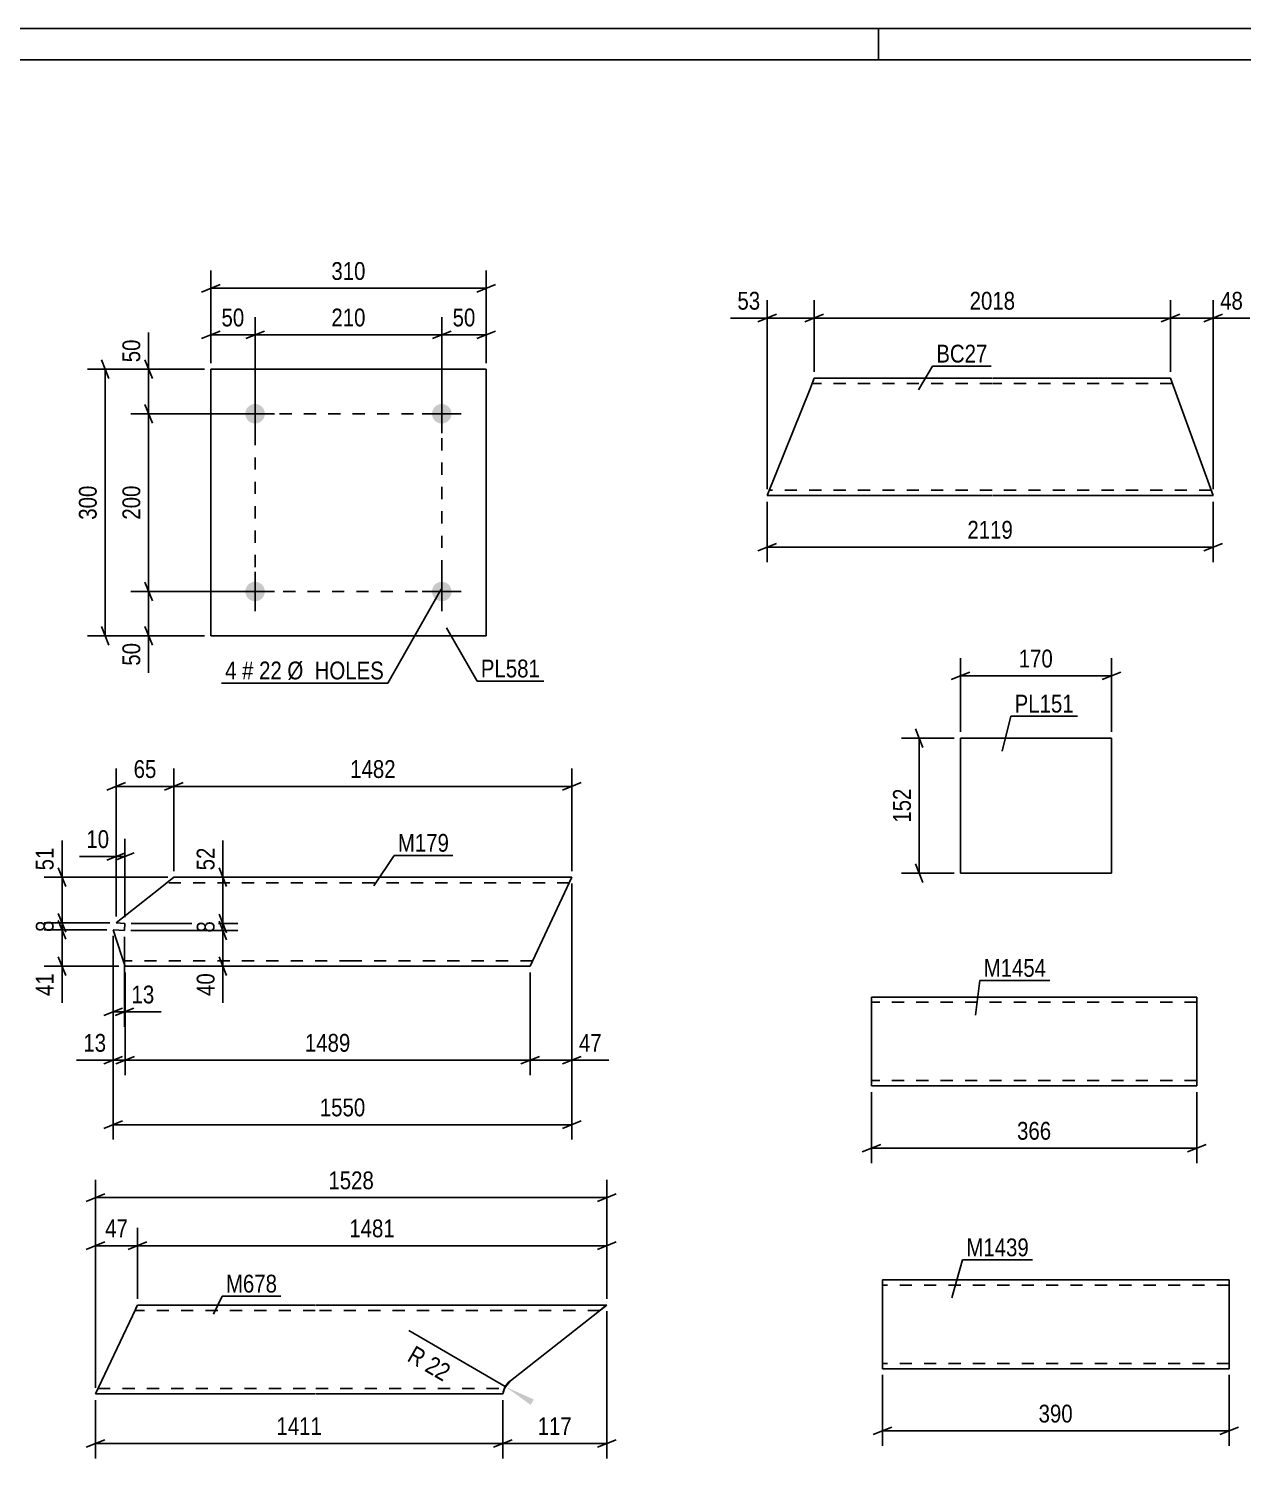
# Model space of a CAD drawing. Header units: millimetres. Extents: x 0 to 594, y 0 to 420.
# Drawn here: x 247.4 to 442.5, y 190.2 to 420 of the extents above; entities that cross this region are included whole.
import ezdxf

# ---------------------------------------------------------------- set-up
doc = ezdxf.new("R2010")
doc.units = ezdxf.units.MM
doc.linetypes.add('DXK_LINE_DOT2', pattern=[3.9198, 1.9599, -1.9599])
doc.styles.add('Arial Narrow', font='ARIALN.TTF', dxfattribs={"height": 0.2})

# ---------------------------------------------------------------- blocks, each defined once
blk = doc.blocks.new('Unknown-761560111-3298')
at = {"color": 5, "linetype": 'Continuous'}
for p, q in [((594, 420), (0, 420)), ((384, 415), (384, 420)), ((589, 415), (5, 415))]:
    blk.add_line(p, q, dxfattribs=at)
blk = doc.blocks.new('Part-761560111-7266 - 7265')
at = {"color": 2, "linetype": 'Continuous'}
for p, q in [((264.1, 213.14), (264.91, 214.86)), ((264.91, 214.86), (293.48, 214.86)), ((293.58, 214.86), (340.31, 214.86)), ((340.31, 214.86), (338.13, 213.14)), ((264.1, 213.14), (258.18, 200.57)), ((338.13, 213.14), (324.85, 202.69)), ((324.85, 202.69), (323.98, 201.68)), ((293.48, 200.57), (258.18, 200.57)), ((323.62, 200.57), (293.58, 200.57)), ((323.96, 201.63), (323.62, 200.57)), ((323.98, 201.68), (323.96, 201.63))]:
    blk.add_line(p, q, dxfattribs=at)
at = {"color": 7, "linetype": 'DXK_LINE_DOT2'}
for p, q in [((293.48, 214), (264.51, 214)), ((264.91, 214.86), (264.67, 214.35)), ((339.22, 214), (293.58, 214)), ((340.14, 214.73), (338.13, 213.14)), ((258.58, 201.43), (293.48, 201.43)), ((293.58, 201.43), (323.9, 201.43)), ((323.9, 201.43), (323.92, 201.49)), ((323.92, 201.49), (323.9, 201.43)), ((323.98, 201.68), (323.92, 201.49)), ((323.98, 201.68), (323.96, 201.63)), ((324.22, 201.96), (323.98, 201.68)), ((323.98, 201.68), (323.98, 201.68))]:
    blk.add_line(p, q, dxfattribs=at)
blk = doc.blocks.new('Part-761560111-6589 - 6588')
at = {"color": 2, "linetype": 'Continuous'}
for p, q in [((421.41, 305.98), (397.15, 305.98)), ((397.15, 305.98), (397.15, 284.27)), ((421.41, 284.27), (421.41, 305.98)), ((397.15, 284.27), (421.41, 284.27))]:
    blk.add_line(p, q, dxfattribs=at)
blk = doc.blocks.new('Part-761560111-7258 - 7257')
at = {"color": 2, "linetype": 'Continuous'}
for p, q in [((270.76, 283.6), (268.58, 281.88)), ((270.76, 283.6), (299.33, 283.6)), ((299.43, 283.6), (334.73, 283.6)), ((334.73, 283.6), (328, 269.31)), ((268.58, 281.88), (261.47, 276.3)), ((262.9, 276.2), (261.47, 276.3)), ((262.83, 275.06), (262.9, 276.2)), ((260.99, 275.18), (262.83, 275.06)), ((262.36, 271.03), (260.99, 275.18)), ((262.88, 269.44), (262.36, 271.03)), ((262.92, 269.31), (262.88, 269.44)), ((299.33, 269.31), (262.92, 269.31)), ((328, 269.31), (299.43, 269.31))]:
    blk.add_line(p, q, dxfattribs=at)
at = {"color": 7, "linetype": 'DXK_LINE_DOT2'}
for p, q in [((270.76, 283.6), (269.41, 282.54)), ((299.33, 282.74), (269.67, 282.74)), ((334.33, 282.74), (299.43, 282.74)), ((262.36, 271.03), (262.76, 269.82)), ((299.33, 270.17), (262.64, 270.17)), ((328.4, 270.17), (299.43, 270.17))]:
    blk.add_line(p, q, dxfattribs=at)
blk = doc.blocks.new('Part-761560111-6596 - 6595')
at = {"color": 2, "linetype": 'Continuous'}
for p, q in [((382.85, 264.36), (382.85, 262.65)), ((435.14, 264.36), (382.85, 264.36)), ((435.14, 264.36), (435.14, 264.23)), ((382.85, 251.14), (382.85, 262.65)), ((435.14, 264.23), (435.14, 262.65)), ((435.14, 250.08), (435.14, 262.65)), ((382.85, 250.21), (382.85, 251.14)), ((382.85, 250.08), (382.85, 250.21)), ((435.14, 250.08), (382.85, 250.08))]:
    blk.add_line(p, q, dxfattribs=at)
at = {"color": 7, "linetype": 'DXK_LINE_DOT2'}
for p, q in [((435.14, 263.51), (382.85, 263.51)), ((435.14, 262.65), (435.14, 263.86)), ((382.85, 251.14), (382.85, 250.58)), ((382.85, 250.94), (382.85, 251)), ((435.14, 250.94), (382.85, 250.94)), ((435.14, 250.94), (435.14, 251)), ((382.85, 250.08), (382.85, 250.08))]:
    blk.add_line(p, q, dxfattribs=at)
blk = doc.blocks.new('Bolt-761560111-6604 - 6602')
at = {"linetype": 'Continuous'}
for points in [[(285.38, 329.53, -1), (282.24, 329.53, -1)], [(315.38, 329.53, -1), (312.24, 329.53, -1)]]:
    blk.add_hatch(color=1, dxfattribs=at).paths.add_polyline_path(points)
at = {"color": 1, "linetype": 'Continuous'}
for p, q in [((283.81, 332.67), (283.81, 326.39)), ((313.81, 332.67), (313.81, 326.39)), ((280.67, 329.53), (286.95, 329.53)), ((310.67, 329.53), (316.95, 329.53))]:
    blk.add_line(p, q, dxfattribs=at)
blk = doc.blocks.new('Part-761560111-6603 - 6602')
at = {"color": 2, "linetype": 'Continuous'}
for p, q in [((320.95, 365.24), (276.67, 365.24)), ((276.67, 365.24), (276.67, 322.39)), ((320.95, 322.39), (320.95, 365.24)), ((276.67, 322.39), (320.95, 322.39))]:
    blk.add_line(p, q, dxfattribs=at)
blk = doc.blocks.new('Bolt-761560111-6605 - 6602')
at = {"linetype": 'Continuous'}
for points in [[(285.38, 358.1, -1), (282.24, 358.1, -1)], [(315.38, 358.1, -1), (312.24, 358.1, -1)]]:
    blk.add_hatch(color=1, dxfattribs=at).paths.add_polyline_path(points)
at = {"color": 1, "linetype": 'Continuous'}
for p, q in [((283.81, 361.25), (283.81, 354.96)), ((313.81, 361.25), (313.81, 354.96)), ((280.67, 358.1), (286.95, 358.1)), ((310.67, 358.1), (316.95, 358.1))]:
    blk.add_line(p, q, dxfattribs=at)
blk = doc.blocks.new('Part-761560111-6614 - 6613')
at = {"color": 2, "linetype": 'Continuous'}
for p, q in [((440.32, 218.92), (384.61, 218.92)), ((384.61, 218.92), (384.61, 204.76)), ((440.32, 206.35), (440.32, 218.92)), ((384.61, 204.76), (384.61, 204.63)), ((384.61, 204.63), (440.32, 204.63)), ((440.32, 204.63), (440.32, 206.35))]:
    blk.add_line(p, q, dxfattribs=at)
at = {"color": 7, "linetype": 'DXK_LINE_DOT2'}
for p, q in [((440.32, 218.06), (384.61, 218.06)), ((440.32, 218.06), (440.32, 218)), ((440.32, 218), (440.32, 218.06)), ((440.32, 217.86), (440.32, 218)), ((440.32, 218), (440.32, 217.86)), ((384.61, 205.49), (384.61, 205.56)), ((440.32, 205.49), (384.61, 205.49)), ((440.32, 205.56), (440.32, 206.02)), ((440.32, 205.49), (440.32, 205.56))]:
    blk.add_line(p, q, dxfattribs=at)
blk = doc.blocks.new('Part-761560111-7234 - 7233')
at = {"color": 2, "linetype": 'Continuous'}
for p, q in [((373.67, 363.83), (372.99, 362.11)), ((373.67, 363.83), (402.25, 363.83)), ((402.35, 363.83), (430.92, 363.83)), ((437.78, 344.97), (430.92, 363.83)), ((372.99, 362.11), (366.1, 344.97)), ((366.1, 344.97), (402.25, 344.97)), ((402.35, 344.97), (437.78, 344.97))]:
    blk.add_line(p, q, dxfattribs=at)
at = {"color": 7, "linetype": 'DXK_LINE_DOT2'}
for p, q in [((373.62, 363.7), (373.47, 363.32)), ((373.67, 363.83), (373.62, 363.7)), ((402.25, 362.97), (373.33, 362.97)), ((431.23, 362.97), (402.35, 362.97)), ((402.25, 345.83), (366.44, 345.83)), ((437.47, 345.83), (402.35, 345.83))]:
    blk.add_line(p, q, dxfattribs=at)
blk = doc.blocks.new('Rectangle-761560111-7535 - 6602')
at = {"color": 1, "linetype": 'DXK_LINE_DOT2'}
blk.add_lwpolyline([(283.81, 358.1), (313.81, 358.1), (313.81, 329.53), (283.81, 329.53), (283.81, 358.1)], close=True, dxfattribs=at)
blk = doc.blocks.new('StraightDimension-761560111-8082 - 7265')
at = {"color": 7, "linetype": 'Continuous'}
for p, q in [((258.18, 201.57), (258.18, 234.97)), ((340.31, 215.86), (340.31, 234.97)), ((259.68, 232.72), (256.68, 231.52)), ((258.18, 232.12), (340.31, 232.12)), ((338.81, 231.52), (341.81, 232.72))]:
    blk.add_line(p, q, dxfattribs=at)
at = {"color": 0}
blk.add_wipeout([(303.5, 232.87), (303.5, 237.07), (294.99, 237.07), (294.99, 232.87)], dxfattribs=at)
at = {"color": 3, "style": 'Arial Narrow'}
blk.add_text('1528', height=2.863, dxfattribs=at).set_placement((295.59, 233.47))
blk = doc.blocks.new('StraightDimension-761560111-8047 - 7265')
at = {"color": 7, "linetype": 'Continuous'}
for p, q in [((264.91, 215.86), (264.91, 227.25)), ((340.31, 215.86), (340.31, 227.25)), ((266.41, 225), (263.41, 223.8)), ((264.91, 224.4), (340.31, 224.4)), ((338.81, 223.8), (341.81, 225))]:
    blk.add_line(p, q, dxfattribs=at)
at = {"color": 0}
blk.add_wipeout([(306.87, 225.15), (306.87, 229.35), (298.35, 229.35), (298.35, 225.15)], dxfattribs=at)
at = {"color": 3, "style": 'Arial Narrow'}
blk.add_text('1481', height=2.863, dxfattribs=at).set_placement((298.95, 225.75))
blk = doc.blocks.new('RadiusDimension-761560111-8120 - 7265')
at = {"linetype": 'Continuous'}
blk.add_hatch(color=7, dxfattribs=at).paths.add_polyline_path([(328.09, 198.81), (324.02, 201.75), (328.6, 199.68)])
at = {"color": 7, "linetype": 'Continuous'}
blk.add_line((324.02, 201.75), (308.49, 210.76), dxfattribs=at)
blk.add_arc((326.78, 200.16), 3.19, 127.2545, 172.5261, dxfattribs=at)
at = {"color": 0}
blk.add_wipeout([(314.29, 201.67), (316.4, 205.31), (309.35, 209.39), (307.25, 205.76)], dxfattribs=at)
at = {"color": 3, "style": 'Arial Narrow'}
blk.add_text('R 22', height=2.863, rotation=-30.1089, dxfattribs=at).set_placement((308.07, 205.98))
blk = doc.blocks.new('StraightDimension-761560111-8048 - 7265')
at = {"color": 7, "linetype": 'Continuous'}
for p, q in [((258.18, 201.57), (258.18, 227.25)), ((264.91, 215.86), (264.91, 227.25)), ((256.68, 223.8), (259.68, 225)), ((258.18, 224.4), (264.91, 224.4)), ((266.41, 225), (263.41, 223.8))]:
    blk.add_line(p, q, dxfattribs=at)
at = {"color": 0}
blk.add_wipeout([(263.97, 225.15), (263.97, 229.35), (259.11, 229.35), (259.11, 225.15)], dxfattribs=at)
at = {"color": 3, "style": 'Arial Narrow'}
blk.add_text('47', height=2.863, dxfattribs=at).set_placement((259.71, 225.75))
blk = doc.blocks.new('StraightDimension-761560111-8093 - 7265')
at = {"color": 7, "linetype": 'Continuous'}
for p, q in [((340.31, 213.86), (340.31, 190.21)), ((323.62, 199.57), (323.62, 190.21)), ((325.12, 193.21), (322.12, 192.01)), ((338.81, 192.01), (341.81, 193.21)), ((323.62, 192.61), (340.31, 192.61))]:
    blk.add_line(p, q, dxfattribs=at)
at = {"color": 0}
blk.add_wipeout([(335.31, 193.36), (335.31, 197.56), (328.62, 197.56), (328.62, 193.36)], dxfattribs=at)
at = {"color": 3, "style": 'Arial Narrow'}
blk.add_text('117', height=2.863, dxfattribs=at).set_placement((329.22, 193.96))
blk = doc.blocks.new('StraightDimension-761560111-8094 - 7265')
at = {"color": 7, "linetype": 'Continuous'}
for p, q in [((258.18, 199.57), (258.18, 190.21)), ((323.62, 199.57), (323.62, 190.21)), ((259.68, 193.21), (256.68, 192.01)), ((322.12, 192.01), (325.12, 193.21)), ((258.18, 192.61), (323.62, 192.61))]:
    blk.add_line(p, q, dxfattribs=at)
at = {"color": 0}
blk.add_wipeout([(295.15, 193.36), (295.15, 197.56), (286.64, 197.56), (286.64, 193.36)], dxfattribs=at)
at = {"color": 3, "style": 'Arial Narrow'}
blk.add_text('1411', height=2.863, dxfattribs=at).set_placement((287.24, 193.96))
blk = doc.blocks.new('StraightDimension-761560111-6722 - 6588')
at = {"color": 7, "linetype": 'Continuous'}
for p, q in [((396.15, 305.98), (387.69, 305.98)), ((391.14, 304.48), (389.94, 307.48)), ((390.54, 284.27), (390.54, 305.98)), ((389.94, 285.77), (391.14, 282.77)), ((396.15, 284.27), (387.69, 284.27))]:
    blk.add_line(p, q, dxfattribs=at)
at = {"color": 0}
blk.add_wipeout([(389.79, 298.47), (385.59, 298.47), (385.59, 291.78), (389.79, 291.78)], dxfattribs=at)
at = {"color": 3, "style": 'Arial Narrow'}
blk.add_text('152', height=2.863, rotation=90.0002, dxfattribs=at).set_placement((389.19, 292.38))
blk = doc.blocks.new('StraightDimension-761560111-6726 - 6588')
at = {"color": 7, "linetype": 'Continuous'}
for p, q in [((397.15, 306.98), (397.15, 318.83)), ((421.41, 306.98), (421.41, 318.83)), ((398.65, 316.58), (395.65, 315.38)), ((397.15, 315.98), (421.41, 315.98)), ((419.91, 315.38), (422.91, 316.58))]:
    blk.add_line(p, q, dxfattribs=at)
at = {"color": 0}
blk.add_wipeout([(412.62, 316.73), (412.62, 320.93), (405.93, 320.93), (405.93, 316.73)], dxfattribs=at)
at = {"color": 3, "style": 'Arial Narrow'}
blk.add_text('170', height=2.863, dxfattribs=at).set_placement((406.53, 317.33))
blk = doc.blocks.new('StraightDimension-761560111-7696 - 7257')
at = {"color": 7, "linetype": 'Continuous'}
for p, q in [((260.47, 276.3), (249.93, 276.3)), ((252.18, 277.8), (253.38, 274.8)), ((253.38, 273.68), (252.18, 276.68)), ((252.78, 275.18), (252.78, 276.3)), ((259.99, 275.18), (249.93, 275.18))]:
    blk.add_line(p, q, dxfattribs=at)
at = {"color": 0}
blk.add_wipeout([(252.03, 277.25), (247.83, 277.25), (247.83, 274.22), (252.03, 274.22)], dxfattribs=at)
at = {"color": 3, "style": 'Arial Narrow'}
blk.add_text('8', height=2.86, rotation=90.0002, dxfattribs=at).set_placement((251.43, 274.82))
blk = doc.blocks.new('StraightDimension-761560111-7639 - 7257')
at = {"color": 7, "linetype": 'Continuous'}
for p, q in [((270.76, 284.6), (270.76, 301.07)), ((334.73, 284.6), (334.73, 301.07)), ((272.26, 298.82), (269.26, 297.62)), ((333.23, 297.62), (336.23, 298.82)), ((270.76, 298.22), (334.73, 298.22))]:
    blk.add_line(p, q, dxfattribs=at)
at = {"color": 0}
blk.add_wipeout([(307, 298.97), (307, 303.17), (298.49, 303.17), (298.49, 298.97)], dxfattribs=at)
at = {"color": 3, "style": 'Arial Narrow'}
blk.add_text('1482', height=2.863, dxfattribs=at).set_placement((299.09, 299.57))
blk = doc.blocks.new('StraightDimension-761560111-7640 - 7257')
at = {"color": 7, "linetype": 'Continuous'}
for p, q in [((261.47, 277.3), (261.47, 301.07)), ((270.76, 284.6), (270.76, 301.07)), ((259.97, 297.62), (262.97, 298.82)), ((272.26, 298.82), (269.26, 297.62)), ((261.47, 298.22), (270.76, 298.22))]:
    blk.add_line(p, q, dxfattribs=at)
at = {"color": 0}
blk.add_wipeout([(268.54, 298.97), (268.54, 303.17), (263.69, 303.17), (263.69, 298.97)], dxfattribs=at)
at = {"color": 3, "style": 'Arial Narrow'}
blk.add_text('65', height=2.863, dxfattribs=at).set_placement((264.29, 299.57))
blk = doc.blocks.new('StraightDimension-761560111-7785 - 7257')
at = {"color": 7, "linetype": 'Continuous'}
for p, q in [((261.47, 277.3), (261.47, 289.81)), ((262.9, 277.2), (262.9, 289.81)), ((259.97, 286.36), (262.97, 287.56)), ((264.4, 287.56), (261.4, 286.36)), ((261.47, 286.96), (262.9, 286.96))]:
    blk.add_line(p, q, dxfattribs=at)
at = {"color": 0}
blk.add_wipeout([(260.95, 287.71), (260.95, 291.91), (256.09, 291.91), (256.09, 287.71)], dxfattribs=at)
at = {"color": 7, "linetype": 'Continuous'}
blk.add_line((261.47, 286.96), (255.57, 286.96), dxfattribs=at)
blk.add_line((261.47, 286.96), (255.57, 286.96), dxfattribs=at)
at = {"color": 3, "style": 'Arial Narrow'}
blk.add_text('10', height=2.863, dxfattribs=at).set_placement((256.69, 288.31))
blk = doc.blocks.new('StraightDimension-761560111-7697 - 7257')
at = {"color": 7, "linetype": 'Continuous'}
for p, q in [((252.18, 276.68), (253.38, 273.68)), ((259.99, 275.18), (249.93, 275.18)), ((252.78, 269.31), (252.78, 275.18)), ((261.92, 269.31), (249.93, 269.31)), ((253.38, 267.81), (252.18, 270.81))]:
    blk.add_line(p, q, dxfattribs=at)
at = {"color": 0}
blk.add_wipeout([(252.03, 268.79), (247.83, 268.79), (247.83, 263.93), (252.03, 263.93)], dxfattribs=at)
at = {"color": 7, "linetype": 'Continuous'}
blk.add_line((252.78, 269.31), (252.78, 263.41), dxfattribs=at)
blk.add_line((252.78, 269.31), (252.78, 263.41), dxfattribs=at)
at = {"color": 3, "style": 'Arial Narrow'}
blk.add_text('41', height=2.863, rotation=90.0002, dxfattribs=at).set_placement((251.43, 264.53))
blk = doc.blocks.new('StraightDimension-761560111-7695 - 7257')
at = {"color": 7, "linetype": 'Continuous'}
for p, q in [((252.18, 285.1), (253.38, 282.1)), ((269.76, 283.6), (249.93, 283.6)), ((252.78, 276.3), (252.78, 283.6)), ((260.47, 276.3), (249.93, 276.3)), ((253.38, 274.8), (252.18, 277.8))]:
    blk.add_line(p, q, dxfattribs=at)
at = {"color": 0}
blk.add_wipeout([(252.03, 288.98), (247.83, 288.98), (247.83, 284.12), (252.03, 284.12)], dxfattribs=at)
at = {"color": 7, "linetype": 'Continuous'}
blk.add_line((252.78, 283.6), (252.78, 289.5), dxfattribs=at)
blk.add_line((252.78, 283.6), (252.78, 289.5), dxfattribs=at)
at = {"color": 3, "style": 'Arial Narrow'}
blk.add_text('51', height=2.863, rotation=90.0002, dxfattribs=at).set_placement((251.43, 284.72))
blk = doc.blocks.new('StraightDimension-761560111-7813 - 7257')
at = {"color": 7, "linetype": 'Continuous'}
for p, q in [((260.99, 274.18), (260.99, 259.59)), ((262.83, 274.06), (262.83, 259.59)), ((259.49, 261.39), (262.49, 262.59)), ((260.99, 261.99), (262.83, 261.99)), ((264.33, 262.59), (261.33, 261.39))]:
    blk.add_line(p, q, dxfattribs=at)
at = {"color": 0}
blk.add_wipeout([(268.21, 262.74), (268.21, 266.94), (263.35, 266.94), (263.35, 262.74)], dxfattribs=at)
at = {"color": 7, "linetype": 'Continuous'}
blk.add_line((262.83, 261.99), (268.73, 261.99), dxfattribs=at)
blk.add_line((262.83, 261.99), (268.73, 261.99), dxfattribs=at)
at = {"color": 3, "style": 'Arial Narrow'}
blk.add_text('13', height=2.863, dxfattribs=at).set_placement((263.95, 263.34))
blk = doc.blocks.new('StraightDimension-761560111-7841 - 7257')
at = {"color": 7, "linetype": 'Continuous'}
for p, q in [((334.73, 282.6), (334.73, 251.82)), ((328, 268.31), (328, 251.82)), ((326.5, 253.62), (329.5, 254.82)), ((328, 254.22), (334.73, 254.22)), ((336.23, 254.82), (333.23, 253.62))]:
    blk.add_line(p, q, dxfattribs=at)
at = {"color": 0}
blk.add_wipeout([(340.12, 254.97), (340.12, 259.17), (335.26, 259.17), (335.26, 254.97)], dxfattribs=at)
at = {"color": 7, "linetype": 'Continuous'}
blk.add_line((334.73, 254.22), (340.64, 254.22), dxfattribs=at)
blk.add_line((334.73, 254.22), (340.64, 254.22), dxfattribs=at)
at = {"color": 3, "style": 'Arial Narrow'}
blk.add_text('47', height=2.863, dxfattribs=at).set_placement((335.86, 255.57))
blk = doc.blocks.new('StraightDimension-761560111-7842 - 7257')
at = {"color": 7, "linetype": 'Continuous'}
for p, q in [((262.92, 268.31), (262.92, 251.82)), ((328, 268.31), (328, 251.82)), ((264.42, 254.82), (261.42, 253.62)), ((262.92, 254.22), (328, 254.22)), ((326.5, 253.62), (329.5, 254.82))]:
    blk.add_line(p, q, dxfattribs=at)
at = {"color": 0}
blk.add_wipeout([(299.72, 254.97), (299.72, 259.17), (291.21, 259.17), (291.21, 254.97)], dxfattribs=at)
at = {"color": 3, "style": 'Arial Narrow'}
blk.add_text('1489', height=2.863, dxfattribs=at).set_placement((291.81, 255.57))
blk = doc.blocks.new('StraightDimension-761560111-7843 - 7257')
at = {"color": 7, "linetype": 'Continuous'}
for p, q in [((260.99, 274.18), (260.99, 251.82)), ((262.92, 268.31), (262.92, 251.82)), ((259.49, 253.62), (262.49, 254.82)), ((260.99, 254.22), (262.92, 254.22)), ((264.42, 254.82), (261.42, 253.62))]:
    blk.add_line(p, q, dxfattribs=at)
at = {"color": 0}
blk.add_wipeout([(260.47, 254.97), (260.47, 259.17), (255.61, 259.17), (255.61, 254.97)], dxfattribs=at)
at = {"color": 7, "linetype": 'Continuous'}
blk.add_line((260.99, 254.22), (255.09, 254.22), dxfattribs=at)
blk.add_line((260.99, 254.22), (255.09, 254.22), dxfattribs=at)
at = {"color": 3, "style": 'Arial Narrow'}
blk.add_text('13', height=2.863, dxfattribs=at).set_placement((256.21, 255.57))
blk = doc.blocks.new('StraightDimension-761560111-7914 - 7257')
at = {"color": 7, "linetype": 'Continuous'}
for p, q in [((278.04, 285.1), (279.24, 282.1)), ((271.76, 283.6), (281.04, 283.6)), ((278.64, 276.2), (278.64, 283.6)), ((263.9, 276.2), (281.04, 276.2)), ((279.24, 274.7), (278.04, 277.7))]:
    blk.add_line(p, q, dxfattribs=at)
at = {"color": 0}
blk.add_wipeout([(277.89, 288.98), (273.69, 288.98), (273.69, 284.12), (277.89, 284.12)], dxfattribs=at)
at = {"color": 7, "linetype": 'Continuous'}
blk.add_line((278.64, 283.6), (278.64, 289.5), dxfattribs=at)
blk.add_line((278.64, 283.6), (278.64, 289.5), dxfattribs=at)
at = {"color": 3, "style": 'Arial Narrow'}
blk.add_text('52', height=2.863, rotation=90.0002, dxfattribs=at).set_placement((277.29, 284.72))
blk = doc.blocks.new('StraightDimension-761560111-7915 - 7257')
at = {"color": 7, "linetype": 'Continuous'}
for p, q in [((263.9, 276.2), (281.04, 276.2)), ((278.04, 277.7), (279.24, 274.7)), ((279.24, 273.56), (278.04, 276.56)), ((278.64, 275.06), (278.64, 276.2)), ((263.83, 275.06), (281.04, 275.06))]:
    blk.add_line(p, q, dxfattribs=at)
at = {"color": 0}
blk.add_wipeout([(277.89, 277.15), (273.69, 277.15), (273.69, 274.12), (277.89, 274.12)], dxfattribs=at)
at = {"color": 3, "style": 'Arial Narrow'}
blk.add_text('8', height=2.86, rotation=90.0002, dxfattribs=at).set_placement((277.29, 274.72))
blk = doc.blocks.new('StraightDimension-761560111-7916 - 7257')
at = {"color": 7, "linetype": 'Continuous'}
for p, q in [((278.04, 276.56), (279.24, 273.56)), ((263.83, 275.06), (281.04, 275.06)), ((278.64, 269.31), (278.64, 275.06)), ((263.92, 269.31), (281.04, 269.31)), ((279.24, 267.81), (278.04, 270.81))]:
    blk.add_line(p, q, dxfattribs=at)
at = {"color": 0}
blk.add_wipeout([(277.89, 268.79), (273.69, 268.79), (273.69, 263.93), (277.89, 263.93)], dxfattribs=at)
at = {"color": 7, "linetype": 'Continuous'}
blk.add_line((278.64, 269.31), (278.64, 263.41), dxfattribs=at)
blk.add_line((278.64, 269.31), (278.64, 263.41), dxfattribs=at)
at = {"color": 3, "style": 'Arial Narrow'}
blk.add_text('40', height=2.863, rotation=90.0002, dxfattribs=at).set_placement((277.29, 264.53))
blk = doc.blocks.new('StraightDimension-761560111-8009 - 7257')
at = {"color": 7, "linetype": 'Continuous'}
for p, q in [((334.73, 282.6), (334.73, 241.44)), ((260.99, 274.18), (260.99, 241.44)), ((262.49, 244.44), (259.49, 243.24)), ((260.99, 243.84), (334.73, 243.84)), ((333.23, 243.24), (336.23, 244.44))]:
    blk.add_line(p, q, dxfattribs=at)
at = {"color": 0}
blk.add_wipeout([(302.12, 244.59), (302.12, 248.79), (293.61, 248.79), (293.61, 244.59)], dxfattribs=at)
at = {"color": 3, "style": 'Arial Narrow'}
blk.add_text('1550', height=2.863, dxfattribs=at).set_placement((294.21, 245.19))
blk = doc.blocks.new('StraightDimension-761560111-6730 - 6595')
at = {"color": 7, "linetype": 'Continuous'}
for p, q in [((382.85, 249.08), (382.85, 237.68)), ((435.14, 249.08), (435.14, 237.68)), ((384.35, 240.68), (381.35, 239.48)), ((382.85, 240.08), (435.14, 240.08)), ((433.64, 239.48), (436.64, 240.68))]:
    blk.add_line(p, q, dxfattribs=at)
at = {"color": 0}
blk.add_wipeout([(412.34, 240.83), (412.34, 245.03), (405.66, 245.03), (405.66, 240.83)], dxfattribs=at)
at = {"color": 3, "style": 'Arial Narrow'}
blk.add_text('366', height=2.863, dxfattribs=at).set_placement((406.26, 241.43))
blk = doc.blocks.new('StraightDimension-761560111-6734 - 6602')
at = {"color": 7, "linetype": 'Continuous'}
for p, q in [((266.1, 366.74), (267.3, 363.74)), ((275.67, 365.24), (263.85, 365.24)), ((266.7, 358.1), (266.7, 365.24)), ((267.3, 356.6), (266.1, 359.6)), ((282.81, 358.1), (263.85, 358.1))]:
    blk.add_line(p, q, dxfattribs=at)
at = {"color": 0}
blk.add_wipeout([(265.95, 370.62), (261.75, 370.62), (261.75, 365.77), (265.95, 365.77)], dxfattribs=at)
at = {"color": 7, "linetype": 'Continuous'}
blk.add_line((266.7, 365.24), (266.7, 371.15), dxfattribs=at)
blk.add_line((266.7, 365.24), (266.7, 371.15), dxfattribs=at)
at = {"color": 3, "style": 'Arial Narrow'}
blk.add_text('50', height=2.863, rotation=90.0002, dxfattribs=at).set_placement((265.35, 366.37))
blk = doc.blocks.new('StraightDimension-761560111-6735 - 6602')
at = {"color": 7, "linetype": 'Continuous'}
for p, q in [((267.3, 356.6), (266.1, 359.6)), ((282.81, 358.1), (263.85, 358.1)), ((266.7, 329.53), (266.7, 358.1)), ((266.1, 331.03), (267.3, 328.03)), ((282.81, 329.53), (263.85, 329.53))]:
    blk.add_line(p, q, dxfattribs=at)
at = {"color": 0}
blk.add_wipeout([(265.95, 347.16), (261.75, 347.16), (261.75, 340.48), (265.95, 340.48)], dxfattribs=at)
at = {"color": 3, "style": 'Arial Narrow'}
blk.add_text('200', height=2.863, rotation=90.0002, dxfattribs=at).set_placement((265.35, 341.08))
blk = doc.blocks.new('StraightDimension-761560111-6736 - 6602')
at = {"color": 7, "linetype": 'Continuous'}
for p, q in [((266.1, 331.03), (267.3, 328.03)), ((282.81, 329.53), (263.85, 329.53)), ((266.7, 322.39), (266.7, 329.53)), ((275.67, 322.39), (263.85, 322.39)), ((267.3, 320.89), (266.1, 323.89))]:
    blk.add_line(p, q, dxfattribs=at)
at = {"color": 0}
blk.add_wipeout([(265.95, 321.86), (261.75, 321.86), (261.75, 317.01), (265.95, 317.01)], dxfattribs=at)
at = {"color": 7, "linetype": 'Continuous'}
blk.add_line((266.7, 322.39), (266.7, 316.48), dxfattribs=at)
blk.add_line((266.7, 322.39), (266.7, 316.48), dxfattribs=at)
at = {"color": 3, "style": 'Arial Narrow'}
blk.add_text('50', height=2.863, rotation=90.0002, dxfattribs=at).set_placement((265.35, 317.61))
blk = doc.blocks.new('StraightDimension-761560111-6746 - 6602')
at = {"color": 7, "linetype": 'Continuous'}
for p, q in [((260.3, 363.74), (259.1, 366.74)), ((275.67, 365.24), (256.85, 365.24)), ((259.7, 322.39), (259.7, 365.24)), ((275.67, 322.39), (256.85, 322.39)), ((259.1, 323.89), (260.3, 320.89))]:
    blk.add_line(p, q, dxfattribs=at)
at = {"color": 0}
blk.add_wipeout([(258.95, 347.16), (254.75, 347.16), (254.75, 340.47), (258.95, 340.47)], dxfattribs=at)
at = {"color": 3, "style": 'Arial Narrow'}
blk.add_text('300', height=2.863, rotation=90.0002, dxfattribs=at).set_placement((258.35, 341.07))
blk = doc.blocks.new('StraightDimension-761560111-6766 - 6602')
at = {"color": 7, "linetype": 'Continuous'}
for p, q in [((276.67, 366.24), (276.67, 381.11)), ((320.95, 366.24), (320.95, 381.11)), ((278.17, 378.86), (275.17, 377.66)), ((276.67, 378.26), (320.95, 378.26)), ((319.45, 377.66), (322.45, 378.86))]:
    blk.add_line(p, q, dxfattribs=at)
at = {"color": 0}
blk.add_wipeout([(302.15, 379.01), (302.15, 383.21), (295.47, 383.21), (295.47, 379.01)], dxfattribs=at)
at = {"color": 3, "style": 'Arial Narrow'}
blk.add_text('310', height=2.863, dxfattribs=at).set_placement((296.07, 379.61))
blk = doc.blocks.new('StraightDimension-761560111-7453 - 6602')
at = {"color": 7, "linetype": 'Continuous'}
for p, q in [((313.81, 359.1), (313.81, 373.64)), ((320.95, 366.24), (320.95, 373.64)), ((312.31, 370.19), (315.31, 371.39)), ((313.81, 370.79), (320.95, 370.79)), ((322.45, 371.39), (319.45, 370.19))]:
    blk.add_line(p, q, dxfattribs=at)
at = {"color": 0}
blk.add_wipeout([(319.81, 371.54), (319.81, 375.74), (314.95, 375.74), (314.95, 371.54)], dxfattribs=at)
at = {"color": 3, "style": 'Arial Narrow'}
blk.add_text('50', height=2.863, dxfattribs=at).set_placement((315.55, 372.14))
blk = doc.blocks.new('StraightDimension-761560111-7454 - 6602')
at = {"color": 7, "linetype": 'Continuous'}
for p, q in [((283.81, 359.1), (283.81, 373.64)), ((313.81, 359.1), (313.81, 373.64)), ((285.31, 371.39), (282.31, 370.19)), ((283.81, 370.79), (313.81, 370.79)), ((312.31, 370.19), (315.31, 371.39))]:
    blk.add_line(p, q, dxfattribs=at)
at = {"color": 0}
blk.add_wipeout([(302.15, 371.54), (302.15, 375.74), (295.47, 375.74), (295.47, 371.54)], dxfattribs=at)
at = {"color": 3, "style": 'Arial Narrow'}
blk.add_text('210', height=2.863, dxfattribs=at).set_placement((296.07, 372.14))
blk = doc.blocks.new('StraightDimension-761560111-7455 - 6602')
at = {"color": 7, "linetype": 'Continuous'}
for p, q in [((276.67, 366.24), (276.67, 373.64)), ((283.81, 359.1), (283.81, 373.64)), ((275.17, 370.19), (278.17, 371.39)), ((276.67, 370.79), (283.81, 370.79)), ((285.31, 371.39), (282.31, 370.19))]:
    blk.add_line(p, q, dxfattribs=at)
at = {"color": 0}
blk.add_wipeout([(282.67, 371.54), (282.67, 375.74), (277.81, 375.74), (277.81, 371.54)], dxfattribs=at)
at = {"color": 3, "style": 'Arial Narrow'}
blk.add_text('50', height=2.863, dxfattribs=at).set_placement((278.41, 372.14))
blk = doc.blocks.new('StraightDimension-761560111-6770 - 6613')
at = {"color": 7, "linetype": 'Continuous'}
for p, q in [((384.61, 203.63), (384.61, 192.23)), ((440.32, 203.63), (440.32, 192.23)), ((386.11, 195.23), (383.11, 194.03)), ((384.61, 194.63), (440.32, 194.63)), ((438.82, 194.03), (441.82, 195.23))]:
    blk.add_line(p, q, dxfattribs=at)
at = {"color": 0}
blk.add_wipeout([(415.81, 195.38), (415.81, 199.58), (409.12, 199.58), (409.12, 195.38)], dxfattribs=at)
at = {"color": 3, "style": 'Arial Narrow'}
blk.add_text('390', height=2.863, dxfattribs=at).set_placement((409.72, 195.98))
blk = doc.blocks.new('StraightDimension-761560111-7561 - 7233')
at = {"color": 7, "linetype": 'Continuous'}
for p, q in [((366.1, 345.97), (366.1, 376.33)), ((373.67, 364.83), (373.67, 376.33)), ((364.6, 372.88), (367.6, 374.08)), ((366.1, 373.48), (373.67, 373.48)), ((375.17, 374.08), (372.17, 372.88))]:
    blk.add_line(p, q, dxfattribs=at)
at = {"color": 0}
blk.add_wipeout([(365.58, 374.23), (365.58, 378.43), (360.72, 378.43), (360.72, 374.23)], dxfattribs=at)
at = {"color": 7, "linetype": 'Continuous'}
blk.add_line((366.1, 373.48), (360.19, 373.48), dxfattribs=at)
blk.add_line((366.1, 373.48), (360.19, 373.48), dxfattribs=at)
at = {"color": 3, "style": 'Arial Narrow'}
blk.add_text('53', height=2.863, dxfattribs=at).set_placement((361.32, 374.83))
blk = doc.blocks.new('StraightDimension-761560111-7559 - 7233')
at = {"color": 7, "linetype": 'Continuous'}
for p, q in [((430.92, 364.83), (430.92, 376.33)), ((437.78, 345.97), (437.78, 376.33)), ((429.42, 372.88), (432.42, 374.08)), ((430.92, 373.48), (437.78, 373.48)), ((439.28, 374.08), (436.28, 372.88))]:
    blk.add_line(p, q, dxfattribs=at)
at = {"color": 0}
blk.add_wipeout([(443.16, 374.23), (443.16, 378.43), (438.3, 378.43), (438.3, 374.23)], dxfattribs=at)
at = {"color": 7, "linetype": 'Continuous'}
blk.add_line((437.78, 373.48), (443.69, 373.48), dxfattribs=at)
blk.add_line((437.78, 373.48), (443.69, 373.48), dxfattribs=at)
at = {"color": 3, "style": 'Arial Narrow'}
blk.add_text('48', height=2.863, dxfattribs=at).set_placement((438.9, 374.83))
blk = doc.blocks.new('StraightDimension-761560111-7560 - 7233')
at = {"color": 7, "linetype": 'Continuous'}
for p, q in [((373.67, 364.83), (373.67, 376.33)), ((430.92, 364.83), (430.92, 376.33)), ((375.17, 374.08), (372.17, 372.88)), ((373.67, 373.48), (430.92, 373.48)), ((429.42, 372.88), (432.42, 374.08))]:
    blk.add_line(p, q, dxfattribs=at)
at = {"color": 0}
blk.add_wipeout([(406.55, 374.23), (406.55, 378.43), (398.04, 378.43), (398.04, 374.23)], dxfattribs=at)
at = {"color": 3, "style": 'Arial Narrow'}
blk.add_text('2018', height=2.863, dxfattribs=at).set_placement((398.64, 374.83))
blk = doc.blocks.new('StraightDimension-761560111-7621 - 7233')
at = {"color": 7, "linetype": 'Continuous'}
for p, q in [((366.1, 343.97), (366.1, 334.27)), ((437.78, 343.97), (437.78, 334.27)), ((367.6, 337.27), (364.6, 336.07)), ((366.1, 336.67), (437.78, 336.67)), ((436.28, 336.07), (439.28, 337.27))]:
    blk.add_line(p, q, dxfattribs=at)
at = {"color": 0}
blk.add_wipeout([(406.2, 337.42), (406.2, 341.62), (397.68, 341.62), (397.68, 337.42)], dxfattribs=at)
at = {"color": 3, "style": 'Arial Narrow'}
blk.add_text('2119', height=2.863, dxfattribs=at).set_placement((398.28, 338.02))
blk = doc.blocks.new('Mark-761560111-8661 - 7265')
at = {"color": 0}
blk.add_wipeout([(287.34, 216.87), (287.34, 219.87), (279.12, 219.87), (279.12, 216.87)], dxfattribs=at)
blk.add_wipeout([(287.34, 216.87), (287.34, 219.87), (279.12, 219.87), (279.12, 216.87)], dxfattribs=at)
at = {"color": 30, "linetype": 'Continuous'}
for p, q in [((277.11, 213.42), (278.52, 216.27)), ((278.52, 216.27), (287.94, 216.27))]:
    blk.add_line(p, q, dxfattribs=at)
at = {"color": 3, "style": 'Arial Narrow'}
blk.add_text('M678', height=2.863, dxfattribs=at).set_placement((279.12, 216.87))
blk = doc.blocks.new('Mark-761560111-6800 - 6588')
at = {"color": 0}
blk.add_wipeout([(415.37, 310.08), (415.37, 313.08), (405.87, 313.08), (405.87, 310.08)], dxfattribs=at)
blk.add_wipeout([(415.37, 310.08), (415.37, 313.08), (405.87, 313.08), (405.87, 310.08)], dxfattribs=at)
at = {"color": 30, "linetype": 'Continuous'}
for p, q in [((403.85, 303.88), (405.27, 309.48)), ((405.27, 309.48), (415.97, 309.48))]:
    blk.add_line(p, q, dxfattribs=at)
at = {"color": 3, "style": 'Arial Narrow'}
blk.add_text('PL151', height=2.863, dxfattribs=at).set_placement((405.87, 310.08))
blk = doc.blocks.new('Mark-761560111-7999 - 7257')
at = {"color": 0}
blk.add_wipeout([(314.98, 287.71), (314.98, 290.71), (306.75, 290.71), (306.75, 287.71)], dxfattribs=at)
blk.add_wipeout([(314.98, 287.71), (314.98, 290.71), (306.75, 290.71), (306.75, 287.71)], dxfattribs=at)
at = {"color": 30, "linetype": 'Continuous'}
for p, q in [((302.88, 282.22), (306.15, 287.11)), ((306.15, 287.11), (315.58, 287.11))]:
    blk.add_line(p, q, dxfattribs=at)
at = {"color": 3, "style": 'Arial Narrow'}
blk.add_text('M179', height=2.863, dxfattribs=at).set_placement((306.75, 287.71))
blk = doc.blocks.new('Mark-761560111-6803 - 6595')
at = {"color": 0}
blk.add_wipeout([(410.94, 267.61), (410.94, 270.61), (400.89, 270.61), (400.89, 267.61)], dxfattribs=at)
blk.add_wipeout([(410.94, 267.61), (410.94, 270.61), (400.89, 270.61), (400.89, 267.61)], dxfattribs=at)
at = {"color": 30, "linetype": 'Continuous'}
for p, q in [((399.58, 261.46), (400.29, 267.01)), ((400.29, 267.01), (411.54, 267.01))]:
    blk.add_line(p, q, dxfattribs=at)
at = {"color": 3, "style": 'Arial Narrow'}
blk.add_text('M1454', height=2.863, dxfattribs=at).set_placement((400.89, 267.61))
blk = doc.blocks.new('MarkSet-761560111-7495 - 6602')
at = {"color": 0}
blk.add_wipeout([(280.82, 315.41), (280.82, 318.41), (278.99, 318.41), (278.99, 315.41)], dxfattribs=at)
blk.add_wipeout([(280.82, 315.41), (280.82, 318.41), (278.99, 318.41), (278.99, 315.41)], dxfattribs=at)
blk.add_wipeout([(283.55, 315.41), (283.55, 318.41), (281.72, 318.41), (281.72, 315.41)], dxfattribs=at)
blk.add_wipeout([(283.55, 315.41), (283.55, 318.41), (281.72, 318.41), (281.72, 315.41)], dxfattribs=at)
at = {"color": 3, "style": 'Arial Narrow'}
blk.add_text('4', height=2.86, dxfattribs=at).set_placement((278.99, 315.41))
at = {"color": 0}
blk.add_wipeout([(288.1, 315.41), (288.1, 318.41), (284.45, 318.41), (284.45, 315.41)], dxfattribs=at)
blk.add_wipeout([(288.1, 315.41), (288.1, 318.41), (284.45, 318.41), (284.45, 315.41)], dxfattribs=at)
at = {"color": 3, "style": 'Arial Narrow'}
blk.add_text('#', height=2.86, dxfattribs=at).set_placement((281.72, 315.41))
at = {"color": 0}
blk.add_wipeout([(304.53, 315.41), (304.53, 318.41), (289, 318.41), (289, 315.41)], dxfattribs=at)
blk.add_wipeout([(304.53, 315.41), (304.53, 318.41), (289, 318.41), (289, 315.41)], dxfattribs=at)
at = {"color": 7, "linetype": 'Continuous'}
for p in [(313.73, 329.93), (278.39, 314.81)]:
    blk.add_line(p, (305.13, 314.81), dxfattribs=at)
at = {"color": 3, "style": 'Arial Narrow'}
for s, p in [('22', (284.45, 315.41)), ('Ø  HOLES', (289, 315.41))]:
    blk.add_text(s, height=2.863, dxfattribs=at).set_placement(p)
blk = doc.blocks.new('Mark-761560111-6806 - 6602')
at = {"color": 0}
blk.add_wipeout([(329.59, 315.73), (329.59, 318.73), (320.09, 318.73), (320.09, 315.73)], dxfattribs=at)
blk.add_wipeout([(329.59, 315.73), (329.59, 318.73), (320.09, 318.73), (320.09, 315.73)], dxfattribs=at)
at = {"color": 30, "linetype": 'Continuous'}
for p, q in [((314.57, 323.7), (319.49, 315.13)), ((319.49, 315.13), (330.19, 315.13))]:
    blk.add_line(p, q, dxfattribs=at)
at = {"color": 3, "style": 'Arial Narrow'}
blk.add_text('PL581', height=2.863, dxfattribs=at).set_placement((320.09, 315.73))
blk = doc.blocks.new('Mark-761560111-6811 - 6613')
at = {"color": 0}
blk.add_wipeout([(408.16, 222.7), (408.16, 225.7), (398.11, 225.7), (398.11, 222.7)], dxfattribs=at)
blk.add_wipeout([(408.16, 222.7), (408.16, 225.7), (398.11, 225.7), (398.11, 222.7)], dxfattribs=at)
at = {"color": 30, "linetype": 'Continuous'}
for p, q in [((395.79, 216.02), (397.51, 222.1)), ((397.51, 222.1), (408.76, 222.1))]:
    blk.add_line(p, q, dxfattribs=at)
at = {"color": 3, "style": 'Arial Narrow'}
blk.add_text('M1439', height=2.863, dxfattribs=at).set_placement((398.11, 222.7))
blk = doc.blocks.new('Mark-761560111-7631 - 7233')
at = {"color": 0}
blk.add_wipeout([(401.5, 366.33), (401.5, 369.33), (393.28, 369.33), (393.28, 366.33)], dxfattribs=at)
blk.add_wipeout([(401.5, 366.33), (401.5, 369.33), (393.28, 369.33), (393.28, 366.33)], dxfattribs=at)
at = {"color": 30, "linetype": 'Continuous'}
for p, q in [((390.44, 361.95), (392.68, 365.73)), ((392.68, 365.73), (402.1, 365.73))]:
    blk.add_line(p, q, dxfattribs=at)
at = {"color": 3, "style": 'Arial Narrow'}
blk.add_text('BC27', height=2.863, dxfattribs=at).set_placement((393.28, 366.33))

msp = doc.modelspace()

# ---------------------------------------------------------------- block references
for name in ['Unknown-761560111-3298', 'Part-761560111-6603 - 6602', 'Part-761560111-7234 - 7233', 'Bolt-761560111-6605 - 6602', 'Rectangle-761560111-7535 - 6602', 'Bolt-761560111-6604 - 6602', 'Part-761560111-6589 - 6588', 'Part-761560111-7258 - 7257', 'Part-761560111-6596 - 6595', 'Part-761560111-6614 - 6613', 'Part-761560111-7266 - 7265']:
    msp.add_blockref(name, (0, 0))

# ---------------------------------------------------------------- next in the draw order: block references
for name in ['StraightDimension-761560111-7561 - 7233', 'StraightDimension-761560111-7559 - 7233', 'StraightDimension-761560111-6734 - 6602', 'StraightDimension-761560111-7621 - 7233', 'StraightDimension-761560111-6722 - 6588', 'StraightDimension-761560111-7639 - 7257', 'StraightDimension-761560111-7841 - 7257', 'StraightDimension-761560111-7696 - 7257', 'Mark-761560111-6803 - 6595', 'StraightDimension-761560111-6730 - 6595', 'StraightDimension-761560111-8082 - 7265', 'Mark-761560111-6811 - 6613', 'StraightDimension-761560111-6770 - 6613']:
    msp.add_blockref(name, (0, 0))

# ---------------------------------------------------------------- next in the draw order: block references
for name in ['StraightDimension-761560111-7560 - 7233', 'StraightDimension-761560111-6735 - 6602', 'StraightDimension-761560111-6726 - 6588', 'StraightDimension-761560111-7640 - 7257', 'StraightDimension-761560111-8047 - 7265', 'RadiusDimension-761560111-8120 - 7265']:
    msp.add_blockref(name, (0, 0))

# ---------------------------------------------------------------- next in the draw order: block references
for name in ['Mark-761560111-7631 - 7233', 'StraightDimension-761560111-6736 - 6602', 'Mark-761560111-6800 - 6588', 'StraightDimension-761560111-7785 - 7257', 'StraightDimension-761560111-8048 - 7265', 'Mark-761560111-8661 - 7265', 'StraightDimension-761560111-8093 - 7265']:
    msp.add_blockref(name, (0, 0))

# ---------------------------------------------------------------- next in the draw order: block references
for name in ['StraightDimension-761560111-6746 - 6602', 'MarkSet-761560111-7495 - 6602', 'StraightDimension-761560111-7697 - 7257', 'StraightDimension-761560111-8094 - 7265']:
    msp.add_blockref(name, (0, 0))

# ---------------------------------------------------------------- next in the draw order: block references
for name in ['StraightDimension-761560111-6766 - 6602', 'Mark-761560111-6806 - 6602', 'StraightDimension-761560111-7695 - 7257']:
    msp.add_blockref(name, (0, 0))

# ---------------------------------------------------------------- next in the draw order: block references
for name in ['StraightDimension-761560111-7453 - 6602', 'StraightDimension-761560111-7813 - 7257']:
    msp.add_blockref(name, (0, 0))

# ---------------------------------------------------------------- next in the draw order: block references
for name in ['StraightDimension-761560111-7454 - 6602', 'StraightDimension-761560111-7842 - 7257']:
    msp.add_blockref(name, (0, 0))

# ---------------------------------------------------------------- next in the draw order: block references
for name in ['StraightDimension-761560111-7455 - 6602', 'StraightDimension-761560111-7843 - 7257']:
    msp.add_blockref(name, (0, 0))

# ---------------------------------------------------------------- next in the draw order: block references
msp.add_blockref('StraightDimension-761560111-7914 - 7257', (0, 0))

# ---------------------------------------------------------------- next in the draw order: block references
msp.add_blockref('StraightDimension-761560111-7915 - 7257', (0, 0))

# ---------------------------------------------------------------- next in the draw order: block references
msp.add_blockref('StraightDimension-761560111-7916 - 7257', (0, 0))

# ---------------------------------------------------------------- next in the draw order: block references
msp.add_blockref('StraightDimension-761560111-8009 - 7257', (0, 0))

# ---------------------------------------------------------------- next in the draw order: block references
msp.add_blockref('Mark-761560111-7999 - 7257', (0, 0))

doc.saveas('drawing.dxf')
